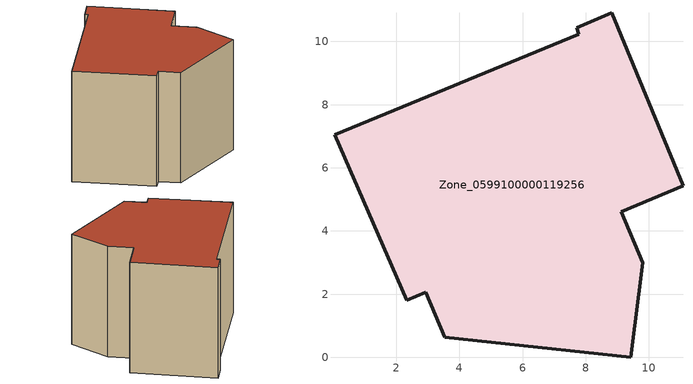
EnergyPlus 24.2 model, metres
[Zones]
Zone_0599100000119256
 floor ground (C_G): 7.71,10.43 8.82,10.91 11.08,5.43 9.12,4.61 9.8,3 9.43,0 3.54,0.64 2.94,2.06 2.33,1.8 0.05,7.04 7.78,10.22 z3.67
 wall outside (C_F): 3.54,0.64 9.43,0 9.8,3 9.12,4.61 11.08,5.43 8.82,10.91 7.71,10.43 7.78,10.22 0.05,7.04 2.33,1.8 2.94,2.06 3.54,0.64 z3.67:11.94
 roof outside (C_R): 11.08,5.43 8.82,10.91 7.71,10.43 7.78,10.22 0.05,7.04 2.33,1.8 2.94,2.06 3.54,0.64 9.43,0 9.8,3 9.12,4.61 z11.94
[BUILDING]
Pand.0599100000119256: North Axis=0; Terrain=City; Loads Convergence Tolerance Value=0.04; Temperature Convergence Tolerance Value=0.4; Solar Distribution=FullExterior; Maximum Number of Warmup Days=25; Minimum Number of Warmup Days=1
[Site:Location]
Rotterdam.The.Hague.AP_ZH_NLD Design_Conditions: Latitude=51.96; Longitude=4.45; Time Zone=1; Elevation=-4.5
[SITE:GROUNDTEMPERATURE:BUILDINGSURFACE]
18, 18, 18, 18, 18, 18, 18, 18, 18, 18, 18, 18
[MATERIAL] Thermal Absorptance=0.9; Solar Absorptance=0.7; Visible Absorptance=0.7
Name | Roughness | Thickness | Conductivity | Density | Specific Heat
G.TC.1975-1991 | MediumSmooth | 0.15 | 0.288461 | 540 | 1210
F.TC.1975-1991 | Rough | 0.3 | 0.230769 | 1920 | 840
R.TC.1975-1991 | MediumRough | 0.2 | 0.153846 | 1500 | 1000
[CONSTRUCTION]
C_G: G.TC.1975-1991
C_F: F.TC.1975-1991
C_R: R.TC.1975-1991
[ZONE]
Zone_0599100000119256: Type=1; Multiplier=1; Ceiling Height=Autocalculate; Volume=Autocalculate; Floor Area=autocalculate; Part of Total Floor Area=Yes
[ZONEINFILTRATION:DESIGNFLOWRATE]
Infil_Zone_0599100000119256: Zone or ZoneList or Space or SpaceList=Zone_0599100000119256; Schedule=AlwaysOn; Design Flow Rate Calculation Method=Flow/Area; Flow Rate per Floor Area=0.003; Constant Term Coefficient=1; Temperature Term Coefficient=0; Velocity Term Coefficient=0; Velocity Squared Term Coefficient=0
[HVACTEMPLATE:ZONE:IDEALLOADSAIRSYSTEM]
Zone_0599100000119256: Maximum Heating Supply Air Temperature=50; Minimum Cooling Supply Air Temperature=13; Maximum Heating Supply Air Humidity Ratio=0.0156; Minimum Cooling Supply Air Humidity Ratio=0.0077; Heating Limit=NoLimit; Cooling Limit=NoLimit; Dehumidification Control Type=ConstantSensibleHeatRatio; Cooling Sensible Heat Ratio=0.7; Dehumidification Setpoint=60; Humidification Control Type=None; Humidification Setpoint=30; Outdoor Air Method=None; Outdoor Air Flow Rate per Person=0.00944; Outdoor Air Flow Rate per Zone Floor Area=0; Outdoor Air Flow Rate per Zone=0; Demand Controlled Ventilation Type=None; Outdoor Air Economizer Type=NoEconomizer; Heat Recovery Type=None; Sensible Heat Recovery Effectiveness=0.7; Latent Heat Recovery Effectiveness=0.65
[ZONECONTROL:THERMOSTAT]
ThermostatControl_Zone_0599100000119256: Zone or ZoneList=Zone_0599100000119256; Control Type Schedule=DualSetpointControlType; Control 1=Thermostat_Zone_0599100000119256; Temperature Difference Between Cutout And Setpoint=0
[THERMOSTATSETPOINT:DUALSETPOINT]
Thermostat_Zone_0599100000119256: Heating Setpoint Temperature Schedule=HeatingSetpoint_Zone_0599100000119256; Cooling Setpoint Temperature Schedule=CoolingSetpoint_Zone_0599100000119256
[SCHEDULE:COMPACT]
HeatingSetpoint_Zone_0599100000119256: Through: 12/31, For: AllDays, Until: 24:00, 21
CoolingSetpoint_Zone_0599100000119256: Through: 12/31, For: AllDays, Until: 24:00, 24
DualSetpointControlType: Through: 12/31, For: AllDays, Until: 24:00, 4
AlwaysOn: Through: 12/31, For: AllDays, Until: 24:00, 1
